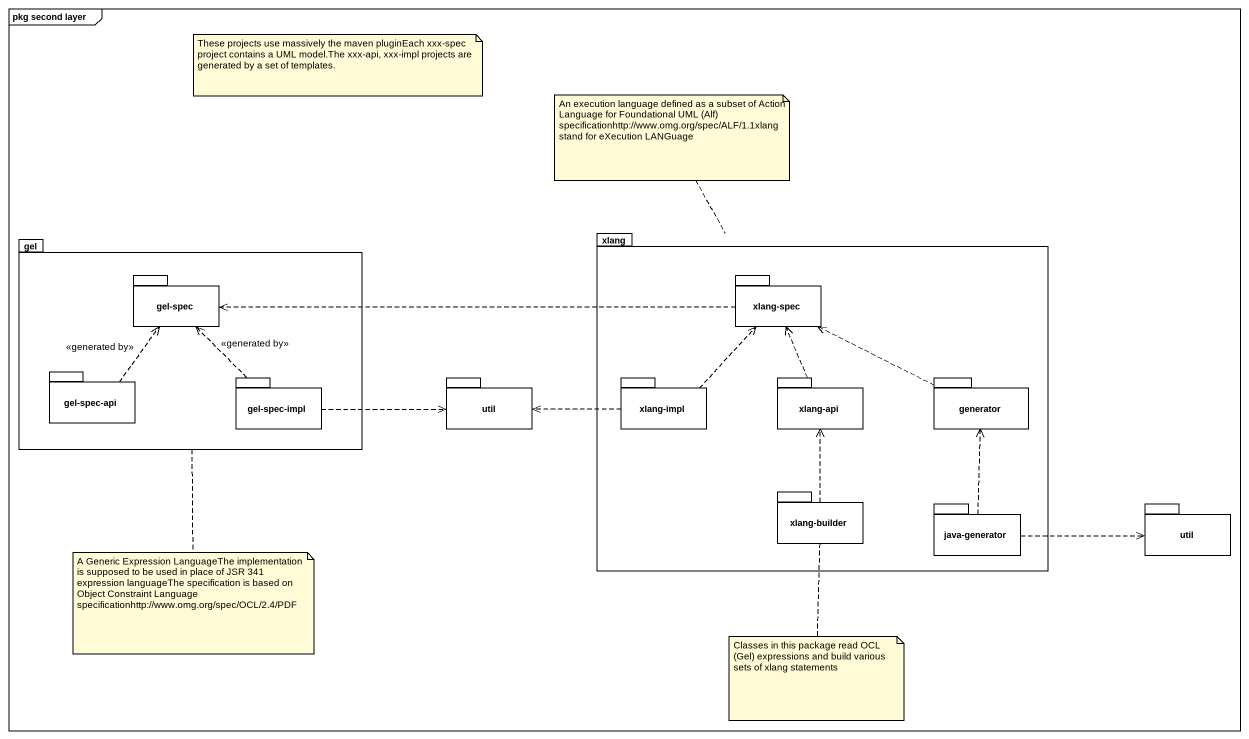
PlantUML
@startuml
mainframe pkg second layer
package gel {
  package "gel-spec" as gel_spec {
  }
  package "gel-spec-api" as gel_spec_api {
  }
  package "gel-spec-impl" as gel_spec_impl {
  }
}
package xlang {
  package "xlang-spec" as xlang_spec {
  }
  package "xlang-impl" as xlang_impl {
  }
  package "xlang-api" as xlang_api {
  }
  package generator {
  }
  package "xlang-builder" as xlang_builder {
  }
  package "java-generator" as java_generator {
  }
}
package util {
}
package "util" as util_2 {
}
xlang_spec .left.> gel_spec
gel_spec_api .up.> gel_spec : <<generated by>>
gel_spec_impl .up.> gel_spec : <<generated by>>
gel_spec_impl .right.> util
xlang_impl .up.> xlang_spec
xlang_impl .left.> util
xlang_api .up.> xlang_spec
generator .left.> xlang_spec
xlang_builder .up.> xlang_api
java_generator .up.> generator
java_generator .right.> util_2
note as N1
  These projects use massively the maven pluginEach xxx-spec project contains a UML model.The xxx-api, xxx-impl projects are generated by a set of templates.
end note
note top of xlang : An execution language defined as a subset of Action Language for Foundational UML (Alf) specificationhttp://www.omg.org/spec/ALF/1.1xlang stand for eXecution LANGuage
note bottom of gel : A Generic Expression LanguageThe implementation is supposed to be used in place of JSR 341 expression languageThe specification is based on Object Constraint Language specificationhttp://www.omg.org/spec/OCL/2.4/PDF
note bottom of xlang_builder : Classes in this package read OCL (Gel) expressions and build various sets of xlang statements
@enduml
